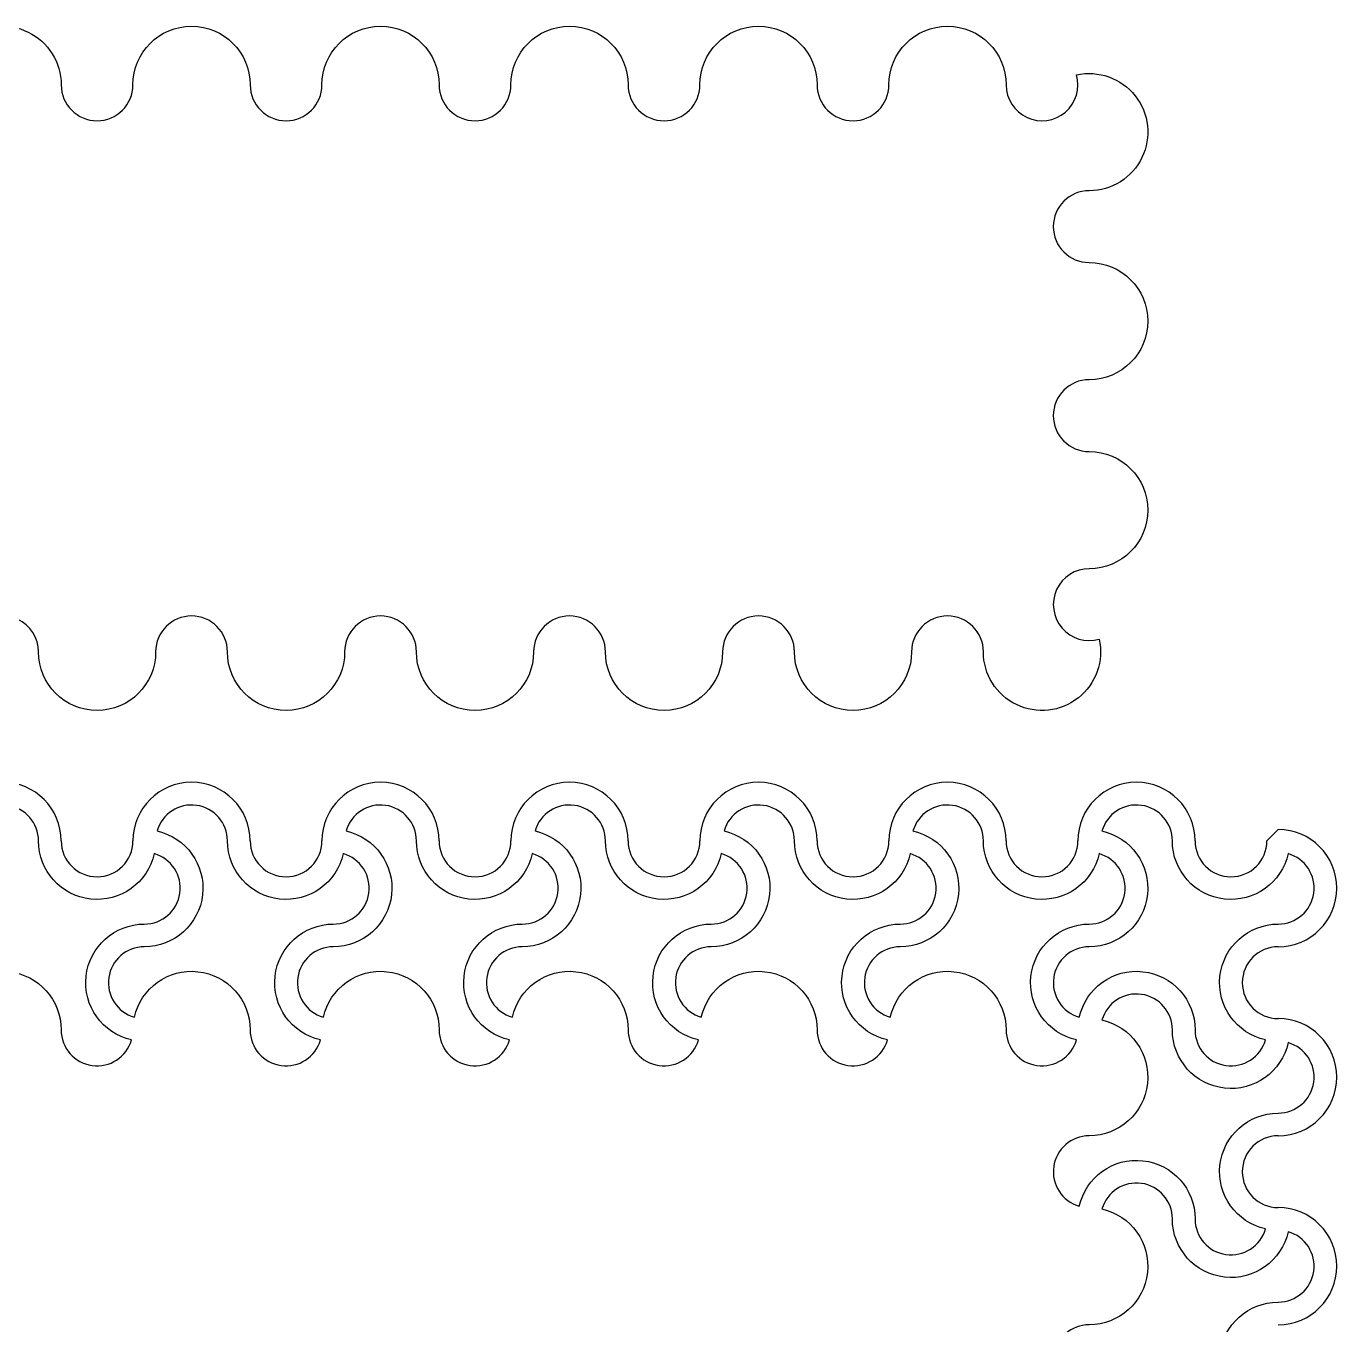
# Model space of a CAD drawing. Header units: millimetres. Extents: x 24 to 345, y 12 to 201.
# Drawn here: x 76.145 to 78.919, y 44.47 to 47.218 of the extents above; entities that cross this region are included whole.
import ezdxf

# ---------------------------------------------------------------- set-up
doc = ezdxf.new("R2010")
doc.units = ezdxf.units.MM
doc.header["$MEASUREMENT"] = 0
doc.layers.add('5th metal (rf+ground)', color=240, linetype='Continuous')

msp = doc.modelspace()

# ---------------------------------------------------------------- linework, layer by layer
at = {"layer": '5th metal (rf+ground)'}
msp.add_line((78.7953, 45.51821), (78.7713, 45.49421), dxfattribs=at)
msp.add_line((78.7953, 45.51821), (78.7713, 45.49421), dxfattribs=at)
msp.add_lwpolyline([(75.97427, 47.06724, -1.1160978), (76.2193, 47.09421, 1), (76.3713, 47.09421, -1), (76.6193, 47.09421, 1), (76.7713, 47.09421, -1), (77.0193, 47.09421, 1), (77.1713, 47.09421, -1), (77.4193, 47.09421, 1), (77.5713, 47.09421, -1), (77.8193, 47.09421, 1), (77.9713, 47.09421, -1), (78.2193, 47.09421, 1.1510323), (78.36833, 47.11524, -1.1160978), (78.3953, 46.87021, 1), (78.3953, 46.71821, -1), (78.3953, 46.47021, 1), (78.3953, 46.31821, -1), (78.3953, 46.07021, 1.1510323), (78.41633, 45.92118, -1.1160978), (78.1713, 45.89421, 1), (78.0193, 45.89421, -1), (77.7713, 45.89421, 1), (77.6193, 45.89421, -1), (77.3713, 45.89421, 1), (77.2193, 45.89421, -1), (76.9713, 45.89421, 1), (76.8193, 45.89421, -1), (76.5713, 45.89421, 1), (76.4193, 45.89421, -1), (76.1713, 45.89421, 1.1510323), (76.02227, 45.87318, -1.1160978)], format="xyb", dxfattribs=at)
msp.add_lwpolyline([(75.97427, 47.06724, -1.1160978), (76.2193, 47.09421, 1), (76.3713, 47.09421, -1), (76.6193, 47.09421, 1), (76.7713, 47.09421, -1), (77.0193, 47.09421, 1), (77.1713, 47.09421, -1), (77.4193, 47.09421, 1), (77.5713, 47.09421, -1), (77.8193, 47.09421, 1), (77.9713, 47.09421, -1), (78.2193, 47.09421, 1.1510323), (78.36833, 47.11524, -1.1160978), (78.3953, 46.87021, 1), (78.3953, 46.71821, -1), (78.3953, 46.47021, 1), (78.3953, 46.31821, -1), (78.3953, 46.07021, 1.1510323), (78.41633, 45.92118, -1.1160978), (78.1713, 45.89421, 1), (78.0193, 45.89421, -1), (77.7713, 45.89421, 1), (77.6193, 45.89421, -1), (77.3713, 45.89421, 1), (77.2193, 45.89421, -1), (76.9713, 45.89421, 1), (76.8193, 45.89421, -1), (76.5713, 45.89421, 1), (76.4193, 45.89421, -1), (76.1713, 45.89421, 1.1510323), (76.02227, 45.87318, -1.1160978)], format="xyb", dxfattribs=at)
msp.add_lwpolyline([(75.97427, 47.06724, -1.1160978), (76.2193, 47.09421, 1), (76.3713, 47.09421, -1), (76.6193, 47.09421, 1), (76.7713, 47.09421, -1), (77.0193, 47.09421, 1), (77.1713, 47.09421, -1), (77.4193, 47.09421, 1), (77.5713, 47.09421, -1), (77.8193, 47.09421, 1), (77.9713, 47.09421, -1), (78.2193, 47.09421, 1.1510323), (78.36833, 47.11524, -1.1160978), (78.3953, 46.87021, 1), (78.3953, 46.71821, -1), (78.3953, 46.47021, 1), (78.3953, 46.31821, -1), (78.3953, 46.07021, 1.1510323), (78.41633, 45.92118, -1.1160978), (78.1713, 45.89421, 1), (78.0193, 45.89421, -1), (77.7713, 45.89421, 1), (77.6193, 45.89421, -1), (77.3713, 45.89421, 1), (77.2193, 45.89421, -1), (76.9713, 45.89421, 1), (76.8193, 45.89421, -1), (76.5713, 45.89421, 1), (76.4193, 45.89421, -1), (76.1713, 45.89421, 1.1510323), (76.02227, 45.87318, -1.1160978)], format="xyb", dxfattribs=at)
msp.add_lwpolyline([(75.97427, 47.06724, -1.1160978), (76.2193, 47.09421, 1), (76.3713, 47.09421, -1), (76.6193, 47.09421, 1), (76.7713, 47.09421, -1), (77.0193, 47.09421, 1), (77.1713, 47.09421, -1), (77.4193, 47.09421, 1), (77.5713, 47.09421, -1), (77.8193, 47.09421, 1), (77.9713, 47.09421, -1), (78.2193, 47.09421, 1.1510323), (78.36833, 47.11524, -1.1160978), (78.3953, 46.87021, 1), (78.3953, 46.71821, -1), (78.3953, 46.47021, 1), (78.3953, 46.31821, -1), (78.3953, 46.07021, 1.1510323), (78.41633, 45.92118, -1.1160978), (78.1713, 45.89421, 1), (78.0193, 45.89421, -1), (77.7713, 45.89421, 1), (77.6193, 45.89421, -1), (77.3713, 45.89421, 1), (77.2193, 45.89421, -1), (76.9713, 45.89421, 1), (76.8193, 45.89421, -1), (76.5713, 45.89421, 1), (76.4193, 45.89421, -1), (76.1713, 45.89421, 1.1510323), (76.02227, 45.87318, -1.1160978)], format="xyb", dxfattribs=at)
for points in [[(76.41633, 45.46724, -0.8959788), (76.1713, 45.49421, 0.8687853), (76.02227, 45.51524, -0.8959788), (75.9953, 45.27021, 0.8687853), (75.97427, 45.12118, -0.8959788), (76.2193, 45.09421, 0.8687853), (76.36833, 45.07318, -0.8959788), (76.3953, 45.31821, 0.8687853)], [(76.41633, 45.46724, -0.8959788), (76.1713, 45.49421, 0.8687853), (76.02227, 45.51524, -0.8959788), (75.9953, 45.27021, 0.8687853), (75.97427, 45.12118, -0.8959788), (76.2193, 45.09421, 0.8687853), (76.36833, 45.07318, -0.8959788), (76.3953, 45.31821, 0.8687853)], [(76.41633, 45.46724, -0.8959788), (76.1713, 45.49421, 0.8687853), (76.02227, 45.51524, -0.8959788), (75.9953, 45.27021, 0.8687853), (75.97427, 45.12118, -0.8959788), (76.2193, 45.09421, 0.8687853), (76.36833, 45.07318, -0.8959788), (76.3953, 45.31821, 0.8687853)], [(76.41633, 45.46724, -0.8959788), (76.1713, 45.49421, 0.8687853), (76.02227, 45.51524, -0.8959788), (75.9953, 45.27021, 0.8687853), (75.97427, 45.12118, -0.8959788), (76.2193, 45.09421, 0.8687853), (76.36833, 45.07318, -0.8959788), (76.3953, 45.31821, 0.8687853)], [(76.81633, 45.46724, -0.8959788), (76.5713, 45.49421, 0.8687853), (76.42227, 45.51524, -0.8959788), (76.3953, 45.27021, 0.8687853), (76.37427, 45.12118, -0.8959788), (76.6193, 45.09421, 0.8687853), (76.76833, 45.07318, -0.8959788), (76.7953, 45.31821, 0.8687853)], [(76.81633, 45.46724, -0.8959788), (76.5713, 45.49421, 0.8687853), (76.42227, 45.51524, -0.8959788), (76.3953, 45.27021, 0.8687853), (76.37427, 45.12118, -0.8959788), (76.6193, 45.09421, 0.8687853), (76.76833, 45.07318, -0.8959788), (76.7953, 45.31821, 0.8687853)], [(76.81633, 45.46724, -0.8959788), (76.5713, 45.49421, 0.8687853), (76.42227, 45.51524, -0.8959788), (76.3953, 45.27021, 0.8687853), (76.37427, 45.12118, -0.8959788), (76.6193, 45.09421, 0.8687853), (76.76833, 45.07318, -0.8959788), (76.7953, 45.31821, 0.8687853)], [(76.81633, 45.46724, -0.8959788), (76.5713, 45.49421, 0.8687853), (76.42227, 45.51524, -0.8959788), (76.3953, 45.27021, 0.8687853), (76.37427, 45.12118, -0.8959788), (76.6193, 45.09421, 0.8687853), (76.76833, 45.07318, -0.8959788), (76.7953, 45.31821, 0.8687853)], [(77.21633, 45.46724, -0.8959788), (76.9713, 45.49421, 0.8687853), (76.82227, 45.51524, -0.8959788), (76.7953, 45.27021, 0.8687853), (76.77427, 45.12118, -0.8959788), (77.0193, 45.09421, 0.8687853), (77.16833, 45.07318, -0.8959788), (77.1953, 45.31821, 0.8687853)], [(77.21633, 45.46724, -0.8959788), (76.9713, 45.49421, 0.8687853), (76.82227, 45.51524, -0.8959788), (76.7953, 45.27021, 0.8687853), (76.77427, 45.12118, -0.8959788), (77.0193, 45.09421, 0.8687853), (77.16833, 45.07318, -0.8959788), (77.1953, 45.31821, 0.8687853)], [(77.21633, 45.46724, -0.8959788), (76.9713, 45.49421, 0.8687853), (76.82227, 45.51524, -0.8959788), (76.7953, 45.27021, 0.8687853), (76.77427, 45.12118, -0.8959788), (77.0193, 45.09421, 0.8687853), (77.16833, 45.07318, -0.8959788), (77.1953, 45.31821, 0.8687853)], [(77.21633, 45.46724, -0.8959788), (76.9713, 45.49421, 0.8687853), (76.82227, 45.51524, -0.8959788), (76.7953, 45.27021, 0.8687853), (76.77427, 45.12118, -0.8959788), (77.0193, 45.09421, 0.8687853), (77.16833, 45.07318, -0.8959788), (77.1953, 45.31821, 0.8687853)], [(77.61633, 45.46724, -0.8959788), (77.3713, 45.49421, 0.8687853), (77.22227, 45.51524, -0.8959788), (77.1953, 45.27021, 0.8687853), (77.17427, 45.12118, -0.8959788), (77.4193, 45.09421, 0.8687853), (77.56833, 45.07318, -0.8959788), (77.5953, 45.31821, 0.8687853)], [(77.61633, 45.46724, -0.8959788), (77.3713, 45.49421, 0.8687853), (77.22227, 45.51524, -0.8959788), (77.1953, 45.27021, 0.8687853), (77.17427, 45.12118, -0.8959788), (77.4193, 45.09421, 0.8687853), (77.56833, 45.07318, -0.8959788), (77.5953, 45.31821, 0.8687853)], [(77.61633, 45.46724, -0.8959788), (77.3713, 45.49421, 0.8687853), (77.22227, 45.51524, -0.8959788), (77.1953, 45.27021, 0.8687853), (77.17427, 45.12118, -0.8959788), (77.4193, 45.09421, 0.8687853), (77.56833, 45.07318, -0.8959788), (77.5953, 45.31821, 0.8687853)], [(77.61633, 45.46724, -0.8959788), (77.3713, 45.49421, 0.8687853), (77.22227, 45.51524, -0.8959788), (77.1953, 45.27021, 0.8687853), (77.17427, 45.12118, -0.8959788), (77.4193, 45.09421, 0.8687853), (77.56833, 45.07318, -0.8959788), (77.5953, 45.31821, 0.8687853)], [(78.01633, 45.46724, -0.8959788), (77.7713, 45.49421, 0.8687853), (77.62227, 45.51524, -0.8959788), (77.5953, 45.27021, 0.8687853), (77.57427, 45.12118, -0.8959788), (77.8193, 45.09421, 0.8687853), (77.96833, 45.07318, -0.8959788), (77.9953, 45.31821, 0.8687853)], [(78.01633, 45.46724, -0.8959788), (77.7713, 45.49421, 0.8687853), (77.62227, 45.51524, -0.8959788), (77.5953, 45.27021, 0.8687853), (77.57427, 45.12118, -0.8959788), (77.8193, 45.09421, 0.8687853), (77.96833, 45.07318, -0.8959788), (77.9953, 45.31821, 0.8687853)], [(78.01633, 45.46724, -0.8959788), (77.7713, 45.49421, 0.8687853), (77.62227, 45.51524, -0.8959788), (77.5953, 45.27021, 0.8687853), (77.57427, 45.12118, -0.8959788), (77.8193, 45.09421, 0.8687853), (77.96833, 45.07318, -0.8959788), (77.9953, 45.31821, 0.8687853)], [(78.01633, 45.46724, -0.8959788), (77.7713, 45.49421, 0.8687853), (77.62227, 45.51524, -0.8959788), (77.5953, 45.27021, 0.8687853), (77.57427, 45.12118, -0.8959788), (77.8193, 45.09421, 0.8687853), (77.96833, 45.07318, -0.8959788), (77.9953, 45.31821, 0.8687853)], [(78.41633, 45.46724, -0.8959788), (78.1713, 45.49421, 0.8687853), (78.02227, 45.51524, -0.8959788), (77.9953, 45.27021, 0.8687853), (77.97427, 45.12118, -0.8959788), (78.2193, 45.09421, 0.8687853), (78.36833, 45.07318, -0.8959788), (78.3953, 45.31821, 0.8687853)], [(78.41633, 45.46724, -0.8959788), (78.1713, 45.49421, 0.8687853), (78.02227, 45.51524, -0.8959788), (77.9953, 45.27021, 0.8687853), (77.97427, 45.12118, -0.8959788), (78.2193, 45.09421, 0.8687853), (78.36833, 45.07318, -0.8959788), (78.3953, 45.31821, 0.8687853)], [(78.41633, 45.46724, -0.8959788), (78.1713, 45.49421, 0.8687853), (78.02227, 45.51524, -0.8959788), (77.9953, 45.27021, 0.8687853), (77.97427, 45.12118, -0.8959788), (78.2193, 45.09421, 0.8687853), (78.36833, 45.07318, -0.8959788), (78.3953, 45.31821, 0.8687853)], [(78.41633, 45.46724, -0.8959788), (78.1713, 45.49421, 0.8687853), (78.02227, 45.51524, -0.8959788), (77.9953, 45.27021, 0.8687853), (77.97427, 45.12118, -0.8959788), (78.2193, 45.09421, 0.8687853), (78.36833, 45.07318, -0.8959788), (78.3953, 45.31821, 0.8687853)], [(78.81633, 45.46724, -0.8959788), (78.5713, 45.49421, 0.8687853), (78.42227, 45.51524, -0.8959788), (78.3953, 45.27021, 0.8687853), (78.37427, 45.12118, -0.8959788), (78.6193, 45.09421, 0.8687853), (78.76833, 45.07318, -0.8959788), (78.7953, 45.31821, 0.8687853)], [(78.81633, 45.46724, -0.8959788), (78.5713, 45.49421, 0.8687853), (78.42227, 45.51524, -0.8959788), (78.3953, 45.27021, 0.8687853), (78.37427, 45.12118, -0.8959788), (78.6193, 45.09421, 0.8687853), (78.76833, 45.07318, -0.8959788), (78.7953, 45.31821, 0.8687853)], [(78.81633, 45.46724, -0.8959788), (78.5713, 45.49421, 0.8687853), (78.42227, 45.51524, -0.8959788), (78.3953, 45.27021, 0.8687853), (78.37427, 45.12118, -0.8959788), (78.6193, 45.09421, 0.8687853), (78.76833, 45.07318, -0.8959788), (78.7953, 45.31821, 0.8687853)], [(78.81633, 45.46724, -0.8959788), (78.5713, 45.49421, 0.8687853), (78.42227, 45.51524, -0.8959788), (78.3953, 45.27021, 0.8687853), (78.37427, 45.12118, -0.8959788), (78.6193, 45.09421, 0.8687853), (78.76833, 45.07318, -0.8959788), (78.7953, 45.31821, 0.8687853)], [(78.81633, 45.06724, -0.8959788), (78.5713, 45.09421, 0.8687853), (78.42227, 45.11524, -0.8959788), (78.3953, 44.87021, 0.8687853), (78.37427, 44.72118, -0.8959788), (78.6193, 44.69421, 0.8687853), (78.76833, 44.67318, -0.8959788), (78.7953, 44.91821, 0.8687853)], [(78.81633, 45.06724, -0.8959788), (78.5713, 45.09421, 0.8687853), (78.42227, 45.11524, -0.8959788), (78.3953, 44.87021, 0.8687853), (78.37427, 44.72118, -0.8959788), (78.6193, 44.69421, 0.8687853), (78.76833, 44.67318, -0.8959788), (78.7953, 44.91821, 0.8687853)], [(78.81633, 45.06724, -0.8959788), (78.5713, 45.09421, 0.8687853), (78.42227, 45.11524, -0.8959788), (78.3953, 44.87021, 0.8687853), (78.37427, 44.72118, -0.8959788), (78.6193, 44.69421, 0.8687853), (78.76833, 44.67318, -0.8959788), (78.7953, 44.91821, 0.8687853)], [(78.81633, 45.06724, -0.8959788), (78.5713, 45.09421, 0.8687853), (78.42227, 45.11524, -0.8959788), (78.3953, 44.87021, 0.8687853), (78.37427, 44.72118, -0.8959788), (78.6193, 44.69421, 0.8687853), (78.76833, 44.67318, -0.8959788), (78.7953, 44.91821, 0.8687853)], [(78.81633, 44.66724, -0.8959788), (78.5713, 44.69421, 0.8687853), (78.42227, 44.71524, -0.8959788), (78.3953, 44.47021, 0.8687853), (78.37427, 44.32118, -0.8959788), (78.6193, 44.29421, 0.8687853), (78.76833, 44.27318, -0.8959788), (78.7953, 44.51821, 0.8687853)], [(78.81633, 44.66724, -0.8959788), (78.5713, 44.69421, 0.8687853), (78.42227, 44.71524, -0.8959788), (78.3953, 44.47021, 0.8687853), (78.37427, 44.32118, -0.8959788), (78.6193, 44.29421, 0.8687853), (78.76833, 44.27318, -0.8959788), (78.7953, 44.51821, 0.8687853)], [(78.81633, 44.66724, -0.8959788), (78.5713, 44.69421, 0.8687853), (78.42227, 44.71524, -0.8959788), (78.3953, 44.47021, 0.8687853), (78.37427, 44.32118, -0.8959788), (78.6193, 44.29421, 0.8687853), (78.76833, 44.27318, -0.8959788), (78.7953, 44.51821, 0.8687853)], [(78.81633, 44.66724, -0.8959788), (78.5713, 44.69421, 0.8687853), (78.42227, 44.71524, -0.8959788), (78.3953, 44.47021, 0.8687853), (78.37427, 44.32118, -0.8959788), (78.6193, 44.29421, 0.8687853), (78.76833, 44.27318, -0.8959788), (78.7953, 44.51821, 0.8687853)]]:
    msp.add_lwpolyline(points, format="xyb", close=True, dxfattribs=at)
for centre, radius, start, end in [((76.0953, 45.49421), 0.124, 0, 180), ((76.0953, 45.49421), 0.124, 0, 180), ((76.0953, 45.49421), 0.124, 0, 180), ((76.0953, 45.49421), 0.124, 0, 180), ((76.4953, 45.49421), 0.124, 0, 180), ((76.4953, 45.49421), 0.124, 0, 180), ((76.4953, 45.49421), 0.124, 0, 180), ((76.4953, 45.49421), 0.124, 0, 180), ((76.8953, 45.49421), 0.124, 0, 180), ((76.8953, 45.49421), 0.124, 0, 180), ((76.8953, 45.49421), 0.124, 0, 180), ((76.8953, 45.49421), 0.124, 0, 180), ((77.2953, 45.49421), 0.124, 0, 180), ((77.2953, 45.49421), 0.124, 0, 180), ((77.2953, 45.49421), 0.124, 0, 180), ((77.2953, 45.49421), 0.124, 0, 180), ((77.6953, 45.49421), 0.124, 0, 180), ((77.6953, 45.49421), 0.124, 0, 180), ((77.6953, 45.49421), 0.124, 0, 180), ((77.6953, 45.49421), 0.124, 0, 180), ((78.0953, 45.49421), 0.124, 0, 180), ((78.0953, 45.49421), 0.124, 0, 180), ((78.0953, 45.49421), 0.124, 0, 180), ((78.0953, 45.49421), 0.124, 0, 180), ((78.4953, 45.49421), 0.124, 0, 180), ((78.4953, 45.49421), 0.124, 0, 180), ((78.4953, 45.49421), 0.124, 0, 180), ((78.4953, 45.49421), 0.124, 0, 180), ((76.2953, 45.49421), 0.076, 180, 0), ((76.2953, 45.49421), 0.076, 180, 0), ((76.2953, 45.49421), 0.076, 180, 0), ((76.2953, 45.49421), 0.076, 180, 0), ((76.6953, 45.49421), 0.076, 180, 0), ((76.6953, 45.49421), 0.076, 180, 0), ((76.6953, 45.49421), 0.076, 180, 0), ((76.6953, 45.49421), 0.076, 180, 0), ((77.0953, 45.49421), 0.076, 180, 0), ((77.0953, 45.49421), 0.076, 180, 0), ((77.0953, 45.49421), 0.076, 180, 0), ((77.0953, 45.49421), 0.076, 180, 0), ((77.4953, 45.49421), 0.076, 180, 0), ((77.4953, 45.49421), 0.076, 180, 0), ((77.4953, 45.49421), 0.076, 180, 0), ((77.4953, 45.49421), 0.076, 180, 0), ((77.8953, 45.49421), 0.076, 180, 0), ((77.8953, 45.49421), 0.076, 180, 0), ((77.8953, 45.49421), 0.076, 180, 0), ((77.8953, 45.49421), 0.076, 180, 0), ((78.2953, 45.49421), 0.076, 180, 0), ((78.2953, 45.49421), 0.076, 180, 0), ((78.2953, 45.49421), 0.076, 180, 0), ((78.2953, 45.49421), 0.076, 180, 0), ((78.6953, 45.49421), 0.076, 180, 0), ((78.6953, 45.49421), 0.076, 180, 0), ((78.6953, 45.49421), 0.076, 180, 0), ((78.6953, 45.49421), 0.076, 180, 0), ((78.7953, 45.39421), 0.124, 270, 90), ((78.7953, 45.39421), 0.124, 270, 90), ((78.7953, 45.19421), 0.076, 90, 270), ((78.7953, 45.19421), 0.076, 90, 270), ((78.7953, 45.19421), 0.076, 90, 270), ((78.7953, 45.19421), 0.076, 90, 270), ((78.7953, 44.99421), 0.124, 270, 90), ((78.7953, 44.99421), 0.124, 270, 90), ((78.7953, 44.79421), 0.076, 90, 270), ((78.7953, 44.79421), 0.076, 90, 270), ((78.7953, 44.79421), 0.076, 90, 270), ((78.7953, 44.79421), 0.076, 90, 270), ((78.7953, 44.59421), 0.124, 270, 90), ((78.7953, 44.59421), 0.124, 270, 90)]:
    msp.add_arc(centre, radius, start, end, dxfattribs=at)

doc.saveas('drawing.dxf')
